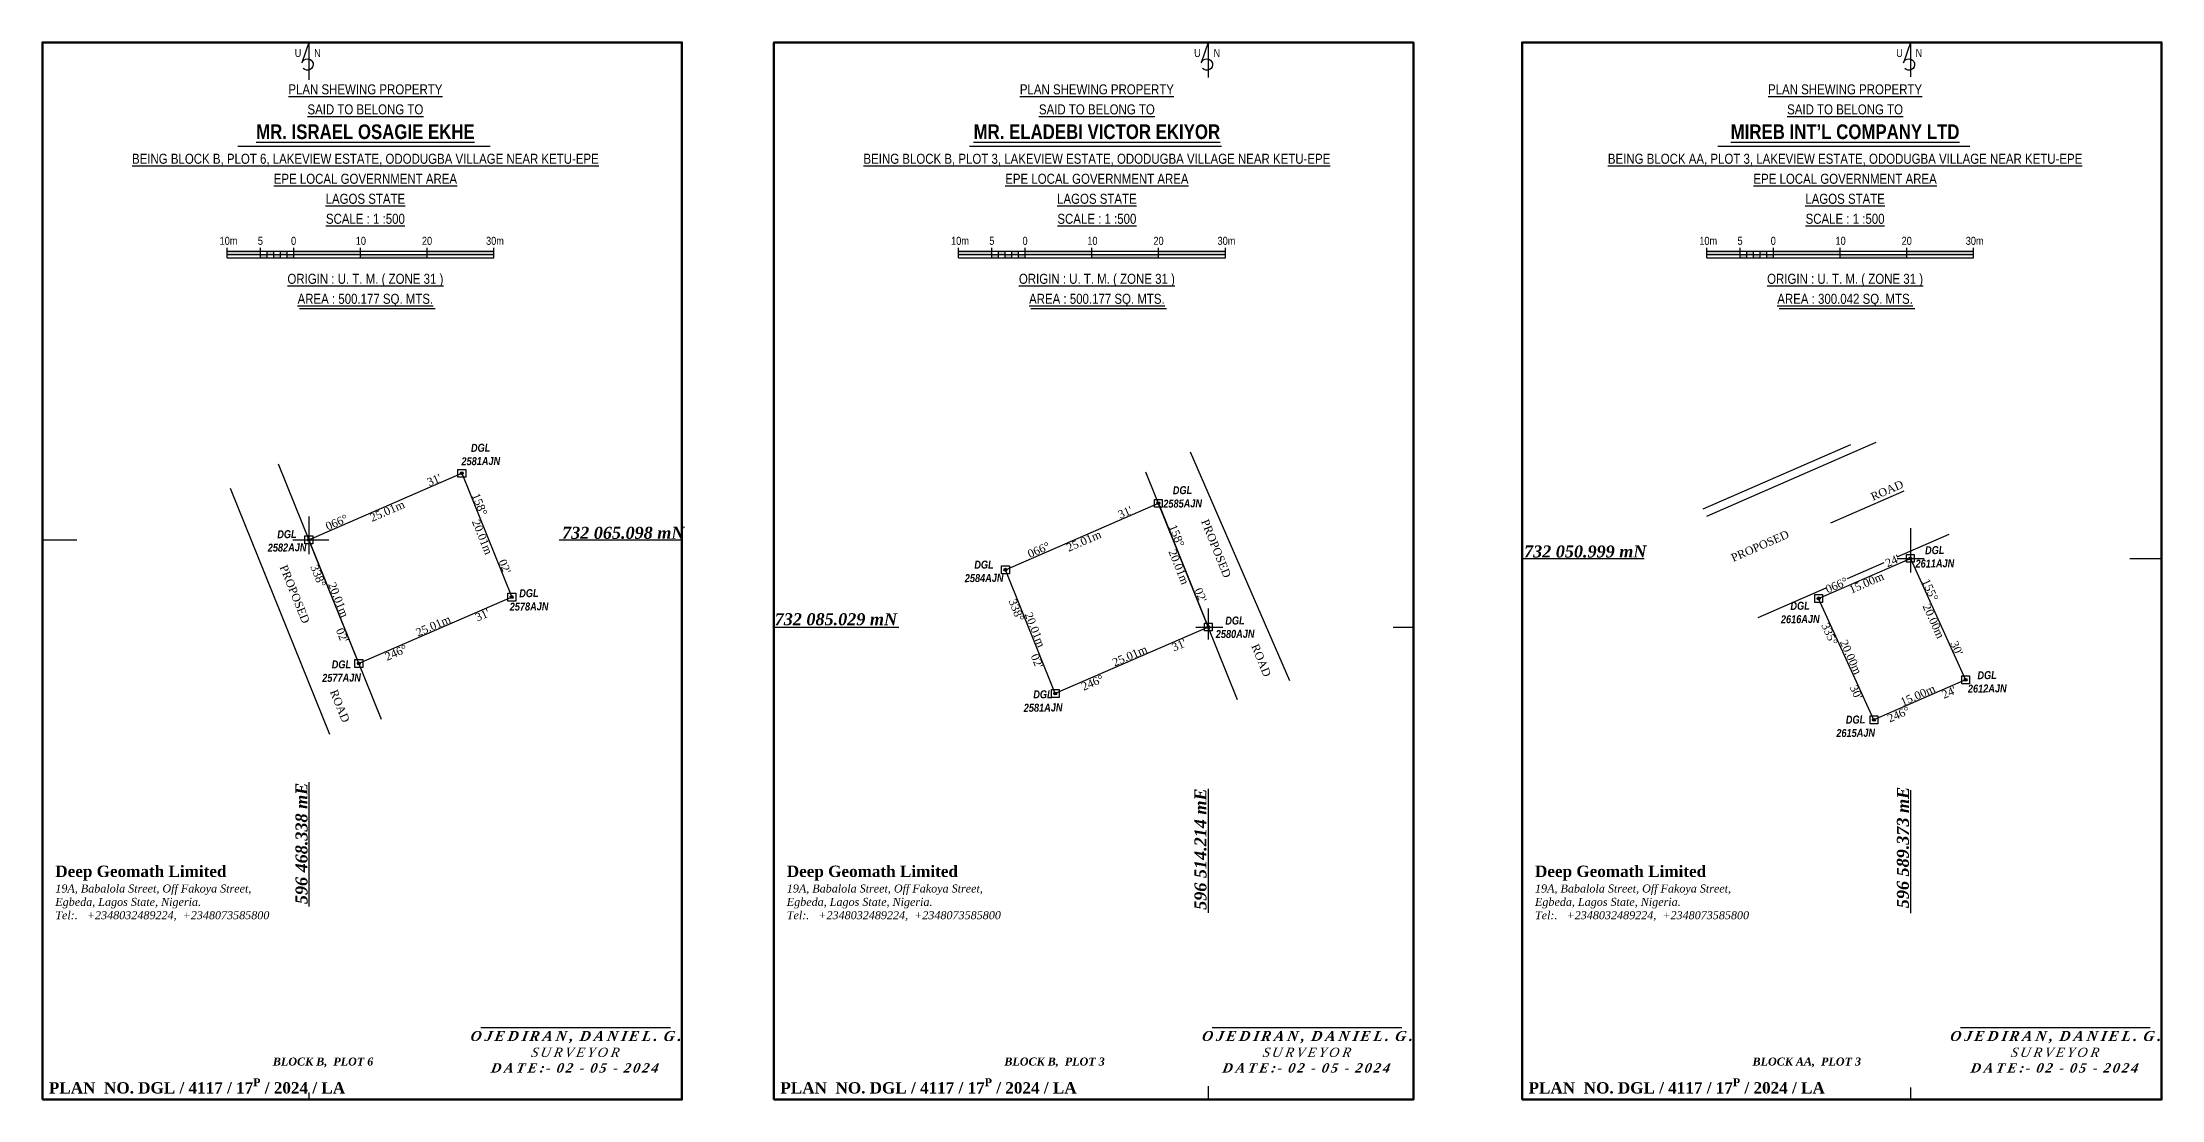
# Model space of a CAD drawing. Header units: metres. Extents: x 527079 to 600981, y 729644 to 782828.
# Drawn here: x 597389.6 to 597707.4, y 730600.1 to 730758.6 of the extents above; entities that cross this region are included whole.
import ezdxf

# ---------------------------------------------------------------- set-up
doc = ezdxf.new("R2010")
doc.units = ezdxf.units.M
doc.header["$MEASUREMENT"] = 0
doc.linetypes.add('ACAD_ISO03W100', pattern=[30, 12, -18])
doc.layers.add('adjusted', color=7, linetype='Continuous')
doc.layers.add('GRID&TITLE', color=7, linetype='Continuous')
doc.styles.add('style2', font='')
doc.styles.get('style2').set_extended_font_data('Arial Black')

msp = doc.modelspace()

# ---------------------------------------------------------------- hatches: boundary and pattern name
h = msp.add_hatch(color=0)
h.paths.add_polyline_path([(597422.29562, 730727.31936), (597417.29562, 730727.31936), (597417.29562, 730726.81936), (597422.29562, 730726.81936)])
h.paths.add_polyline_path([(597437.29562, 730727.31936), (597427.29562, 730727.31936), (597427.29562, 730726.81936), (597437.29562, 730726.81936)])
h.paths.add_polyline_path([(597457.29562, 730727.31936), (597447.29562, 730727.31936), (597447.29562, 730726.81936), (597457.29562, 730726.81936)])
h = msp.add_hatch(color=0)
h.paths.add_polyline_path([(597426.29562, 730726.81936), (597426.29562, 730726.31936), (597427.29562, 730726.31936), (597427.29562, 730726.81936)])
h.paths.add_polyline_path([(597425.29562, 730727.31936), (597425.29562, 730726.81936), (597426.29562, 730726.81936), (597426.29562, 730727.31936)])
h.paths.add_polyline_path([(597425.29562, 730726.31936), (597425.29562, 730726.81936), (597424.29562, 730726.81936), (597424.29562, 730726.31936)])
h.paths.add_polyline_path([(597423.29562, 730727.31936), (597423.29562, 730726.81936), (597424.29562, 730726.81936), (597424.29562, 730727.31936)])
h.paths.add_polyline_path([(597422.29562, 730726.81936), (597422.29562, 730726.31936), (597423.29562, 730726.31936), (597423.29562, 730726.81936)])
for points in [[(597447.29562, 730726.81936), (597437.29562, 730726.81936), (597437.29562, 730726.31936), (597447.29562, 730726.31936)], [(597556.98015, 730726.81936), (597546.98015, 730726.81936), (597546.98015, 730726.31936), (597556.98015, 730726.31936)], [(597669.17179, 730726.81936), (597659.17179, 730726.81936), (597659.17179, 730726.31936), (597669.17179, 730726.31936)], [(597452.71114, 730694.00476, 1), (597452.28113, 730694.00476, 1)], [(597557.15379, 730689.51189, 1), (597556.72378, 730689.51189, 1)], [(597429.7735, 730684.03946, 1), (597429.34349, 730684.03946, 1)], [(597669.90819, 730681.2531, 1), (597669.47818, 730681.2531, 1)], [(597534.21615, 730679.54659, 1), (597533.78614, 730679.54659, 1)], [(597460.19258, 730675.44913, 1), (597459.76257, 730675.44913, 1)], [(597656.16054, 730675.24831, 1), (597655.73053, 730675.24831, 1)], [(597564.63523, 730670.95627, 1), (597564.20522, 730670.95627, 1)], [(597437.25495, 730665.48384, 1), (597436.82493, 730665.48384, 1)], [(597678.20152, 730663.05094, 1), (597677.77151, 730663.05094, 1)], [(597541.69759, 730660.99097, 1), (597541.26758, 730660.99097, 1)], [(597664.45418, 730657.04546, 1), (597664.02417, 730657.04546, 1)]]:
    msp.add_hatch(color=0).paths.add_polyline_path(points)
h = msp.add_hatch(color=0)
h.paths.add_polyline_path([(597531.98015, 730727.31936), (597526.98015, 730727.31936), (597526.98015, 730726.81936), (597531.98015, 730726.81936)])
h.paths.add_polyline_path([(597546.98015, 730727.31936), (597536.98015, 730727.31936), (597536.98015, 730726.81936), (597546.98015, 730726.81936)])
h.paths.add_polyline_path([(597566.98015, 730727.31936), (597556.98015, 730727.31936), (597556.98015, 730726.81936), (597566.98015, 730726.81936)])
h = msp.add_hatch(color=0)
h.paths.add_polyline_path([(597535.98015, 730726.81936), (597535.98015, 730726.31936), (597536.98015, 730726.31936), (597536.98015, 730726.81936)])
h.paths.add_polyline_path([(597534.98015, 730727.31936), (597534.98015, 730726.81936), (597535.98015, 730726.81936), (597535.98015, 730727.31936)])
h.paths.add_polyline_path([(597534.98015, 730726.31936), (597534.98015, 730726.81936), (597533.98015, 730726.81936), (597533.98015, 730726.31936)])
h.paths.add_polyline_path([(597532.98015, 730727.31936), (597532.98015, 730726.81936), (597533.98015, 730726.81936), (597533.98015, 730727.31936)])
h.paths.add_polyline_path([(597531.98015, 730726.81936), (597531.98015, 730726.31936), (597532.98015, 730726.31936), (597532.98015, 730726.81936)])
h = msp.add_hatch(color=0)
h.paths.add_polyline_path([(597644.17179, 730727.31936), (597639.17179, 730727.31936), (597639.17179, 730726.81936), (597644.17179, 730726.81936)])
h.paths.add_polyline_path([(597659.17179, 730727.31936), (597649.17179, 730727.31936), (597649.17179, 730726.81936), (597659.17179, 730726.81936)])
h.paths.add_polyline_path([(597679.17179, 730727.31936), (597669.17179, 730727.31936), (597669.17179, 730726.81936), (597679.17179, 730726.81936)])
h = msp.add_hatch(color=0)
h.paths.add_polyline_path([(597648.17179, 730726.81936), (597648.17179, 730726.31936), (597649.17179, 730726.31936), (597649.17179, 730726.81936)])
h.paths.add_polyline_path([(597647.17179, 730727.31936), (597647.17179, 730726.81936), (597648.17179, 730726.81936), (597648.17179, 730727.31936)])
h.paths.add_polyline_path([(597647.17179, 730726.31936), (597647.17179, 730726.81936), (597646.17179, 730726.81936), (597646.17179, 730726.31936)])
h.paths.add_polyline_path([(597645.17179, 730727.31936), (597645.17179, 730726.81936), (597646.17179, 730726.81936), (597646.17179, 730727.31936)])
h.paths.add_polyline_path([(597644.17179, 730726.81936), (597644.17179, 730726.31936), (597645.17179, 730726.31936), (597645.17179, 730726.81936)])

# ---------------------------------------------------------------- linework, layer by layer
at = {"color": 0}
for p, q in [((597417.29562, 730726.31936), (597417.29562, 730727.81936)), ((597417.29562, 730726.31936), (597417.29562, 730727.81936)), ((597422.29562, 730726.31936), (597422.29562, 730727.81936)), ((597422.29562, 730726.31936), (597422.29562, 730727.81936)), ((597423.29562, 730726.31936), (597423.29562, 730727.31936)), ((597424.29562, 730726.31936), (597424.29562, 730727.31936)), ((597425.29562, 730726.31936), (597425.29562, 730727.31936)), ((597426.29562, 730726.31936), (597426.29562, 730727.31936)), ((597427.29562, 730726.31936), (597427.29562, 730727.81936)), ((597437.29562, 730726.31936), (597437.29562, 730727.81936)), ((597437.29562, 730726.81936), (597447.29562, 730726.81936)), ((597447.29562, 730726.31936), (597447.29562, 730727.81936)), ((597457.29562, 730726.31936), (597457.29562, 730727.81936)), ((597526.98015, 730726.31936), (597526.98015, 730727.81936)), ((597526.98015, 730726.31936), (597526.98015, 730727.81936)), ((597531.98015, 730726.31936), (597531.98015, 730727.81936)), ((597531.98015, 730726.31936), (597531.98015, 730727.81936)), ((597532.98015, 730726.31936), (597532.98015, 730727.31936)), ((597533.98015, 730726.31936), (597533.98015, 730727.31936)), ((597534.98015, 730726.31936), (597534.98015, 730727.31936)), ((597535.98015, 730726.31936), (597535.98015, 730727.31936)), ((597536.98015, 730726.31936), (597536.98015, 730727.81936)), ((597546.98015, 730726.31936), (597546.98015, 730727.81936)), ((597546.98015, 730726.81936), (597556.98015, 730726.81936)), ((597556.98015, 730726.31936), (597556.98015, 730727.81936)), ((597566.98015, 730726.31936), (597566.98015, 730727.81936)), ((597639.17179, 730726.31936), (597639.17179, 730727.81936)), ((597639.17179, 730726.31936), (597639.17179, 730727.81936)), ((597644.17179, 730726.31936), (597644.17179, 730727.81936)), ((597644.17179, 730726.31936), (597644.17179, 730727.81936)), ((597645.17179, 730726.31936), (597645.17179, 730727.31936)), ((597646.17179, 730726.31936), (597646.17179, 730727.31936)), ((597647.17179, 730726.31936), (597647.17179, 730727.31936)), ((597648.17179, 730726.31936), (597648.17179, 730727.31936)), ((597649.17179, 730726.31936), (597649.17179, 730727.81936)), ((597659.17179, 730726.31936), (597659.17179, 730727.81936)), ((597659.17179, 730726.81936), (597669.17179, 730726.81936)), ((597669.17179, 730726.31936), (597669.17179, 730727.81936)), ((597679.17179, 730726.31936), (597679.17179, 730727.81936)), ((597638.60408, 730688.65547), (597660.76141, 730698.33483)), ((597639.16238, 730687.55839), (597664.57551, 730698.66003)), ((597440.42571, 730657.08639), (597424.98037, 730695.39423)), ((597568.81355, 730660.05984), (597555.05694, 730694.17927)), ((597432.70365, 730654.84498), (597417.8225, 730691.75349)), ((597667.69751, 730681.47255), (597675.53524, 730684.89644)), ((597660.25404, 730678.2209), (597665.75793, 730680.62525)), ((597646.88607, 730672.38115), (597657.05274, 730676.82242)), ((597455.34228, 730610.92555), (597483.76126, 730610.92555)), ((597565.02682, 730610.92555), (597593.44579, 730610.92555)), ((597677.21845, 730610.92555), (597705.63742, 730610.92555))]:
    msp.add_line(p, q, dxfattribs=at)
at = {"color": 0, "linetype": 'ACAD_ISO03W100'}
msp.add_line((597668.72751, 730691.3344), (597642.98647, 730680.04395), dxfattribs=at)
at = {"color": 0}
for points in [[(597429.5585, 730758.60872), (597428.51353, 730755.52286, -3.816456624), (597428.70775, 730754.70249)], [(597564.42022, 730758.60872), (597563.37525, 730755.52286, -3.816456624), (597563.56948, 730754.70249)], [(597669.69319, 730758.60872), (597668.64822, 730755.52286, -3.816456624), (597668.84244, 730754.70249)]]:
    msp.add_lwpolyline(points, format="xyb", dxfattribs=at)
for points in [[(597429.5585, 730758.60872), (597429.5585, 730752.99251)], [(597564.42022, 730758.60872), (597564.42022, 730753.36938)], [(597669.69319, 730758.60872), (597669.69319, 730753.43778)], [(597418.9266, 730743.04752), (597456.72199, 730743.04752)], [(597528.61114, 730743.04752), (597566.40653, 730743.04752)], [(597640.80277, 730743.04752), (597678.59816, 730743.04752)], [(597417.29562, 730727.31936), (597457.29562, 730727.31936)], [(597417.29562, 730726.81936), (597437.29562, 730726.81936)], [(597417.29562, 730726.31936), (597457.29562, 730726.31936)], [(597447.29562, 730726.81936), (597457.29562, 730726.81936)], [(597526.98015, 730727.31936), (597566.98015, 730727.31936)], [(597526.98015, 730726.81936), (597546.98015, 730726.81936)], [(597526.98015, 730726.31936), (597566.98015, 730726.31936)], [(597556.98015, 730726.81936), (597566.98015, 730726.81936)], [(597639.17179, 730727.31936), (597679.17179, 730727.31936)], [(597639.17179, 730726.81936), (597659.17179, 730726.81936)], [(597639.17179, 730726.31936), (597679.17179, 730726.31936)], [(597669.17179, 730726.81936), (597679.17179, 730726.81936)], [(597428.14211, 730718.72587), (597448.47958, 730718.72587)], [(597537.82664, 730718.72587), (597558.16411, 730718.72587)], [(597650.01828, 730718.72587), (597670.35575, 730718.72587)], [(597561.71992, 730697.24015), (597576.61836, 730662.94761)], [(597451.90729, 730694.5936), (597453.08498, 730694.5936), (597453.08498, 730693.41591), (597451.90729, 730693.41591), (597451.90729, 730694.5936)], [(597556.34993, 730690.10074), (597557.52763, 730690.10074), (597557.52763, 730688.92304), (597556.34993, 730688.92304), (597556.34993, 730690.10074)], [(597429.5585, 730687.54114), (597429.5585, 730681.89865)], [(597389.59708, 730684.03946), (597394.75839, 730684.03946)], [(597427.13523, 730684.03946), (597432.56641, 730684.03946)], [(597428.96965, 730684.62831), (597430.14735, 730684.62831), (597430.14735, 730683.45061), (597428.96965, 730683.45061), (597428.96965, 730684.62831)], [(597467.07888, 730684.03946), (597485.49508, 730684.03946)], [(597669.69319, 730685.80123), (597669.69319, 730679.13721)], [(597611.47325, 730681.2531), (597629.78272, 730681.2531)], [(597667.73975, 730681.2531), (597671.7814, 730681.2531)], [(597669.10434, 730681.84195), (597670.28203, 730681.84195), (597670.28203, 730680.66425), (597669.10434, 730680.66425), (597669.10434, 730681.84195)], [(597702.59564, 730681.2531), (597707.37125, 730681.2531)], [(597533.4123, 730680.13544), (597534.58999, 730680.13544), (597534.58999, 730678.95775), (597533.4123, 730678.95775), (597533.4123, 730680.13544)], [(597459.38873, 730676.03798), (597460.56642, 730676.03798), (597460.56642, 730674.86029), (597459.38873, 730674.86029), (597459.38873, 730676.03798)], [(597655.35668, 730675.83716), (597656.53438, 730675.83716), (597656.53438, 730674.65946), (597655.35668, 730674.65946), (597655.35668, 730675.83716)], [(597499.28161, 730670.95627), (597518.01963, 730670.95627)], [(597562.56467, 730670.95627), (597566.57888, 730670.95627)], [(597563.83138, 730671.54511), (597565.00907, 730671.54511), (597565.00907, 730670.36742), (597563.83138, 730670.36742), (597563.83138, 730671.54511)], [(597564.42022, 730673.72079), (597564.42022, 730669.09232)], [(597592.15515, 730670.95627), (597595.17961, 730670.95627)], [(597436.45109, 730666.07269), (597437.62879, 730666.07269), (597437.62879, 730664.89499), (597436.45109, 730664.89499), (597436.45109, 730666.07269)], [(597540.89374, 730661.57982), (597542.07143, 730661.57982), (597542.07143, 730660.40212), (597540.89374, 730660.40212), (597540.89374, 730661.57982)], [(597677.39767, 730663.63978), (597678.57536, 730663.63978), (597678.57536, 730662.46209), (597677.39767, 730662.46209), (597677.39767, 730663.63978)], [(597663.65032, 730657.63431), (597664.82802, 730657.63431), (597664.82802, 730656.45661), (597663.65032, 730656.45661), (597663.65032, 730657.63431)], [(597429.5585, 730647.72057), (597429.5585, 730629.07022)], [(597564.42022, 730646.70306), (597564.42022, 730628.11422)], [(597669.69319, 730646.50259), (597669.69319, 730628.05648)], [(597429.5585, 730601.16119), (597429.5585, 730600.11172)], [(597564.42022, 730602.14656), (597564.42022, 730600.11172)], [(597669.69319, 730601.90757), (597669.69319, 730600.11172)]]:
    msp.add_lwpolyline(points, dxfattribs=at)
for points in [[(597429.5585, 730684.03946), (597452.49613, 730694.00476), (597459.97758, 730675.44913), (597437.03994, 730665.48384)], [(597534.00114, 730679.54659), (597556.93878, 730689.51189), (597564.42022, 730670.95627), (597541.48259, 730660.99097)], [(597655.94553, 730675.24831), (597669.69319, 730681.2531), (597677.98651, 730663.05094), (597664.23917, 730657.04546)]]:
    msp.add_lwpolyline(points, close=True, dxfattribs=at)
for centre in [(597452.49613, 730694.00476), (597556.93878, 730689.51189), (597429.5585, 730684.03946), (597669.69319, 730681.2531), (597534.00114, 730679.54659), (597459.97758, 730675.44913), (597655.94553, 730675.24831), (597564.42022, 730670.95627), (597437.03994, 730665.48384), (597677.98651, 730663.05094), (597541.48259, 730660.99097), (597664.23917, 730657.04546)]:
    msp.add_circle(centre, 0.21501, dxfattribs=at)
at = {"layer": 'adjusted', "color": 0, "lineweight": 100}
for points in [[(597389.59708, 730600.11172), (597389.59708, 730758.60872), (597485.49508, 730758.60872), (597485.49508, 730600.11172)], [(597499.28161, 730600.11172), (597499.28161, 730758.60872), (597595.17961, 730758.60872), (597595.17961, 730600.11172)], [(597611.47325, 730600.11172), (597611.47325, 730758.60872), (597707.37125, 730758.60872), (597707.37125, 730600.11172)]]:
    msp.add_lwpolyline(points, close=True, dxfattribs=at)

# ---------------------------------------------------------------- texts
at = {"color": 0}
for s, insert, char_height, width, attachment_point in [('{\\fArial Narrow|b0|i0|c0|p34;U     N}', (597429.38336, 730757.62587), 1.2, 26.925119, 2), ('{\\fArial Narrow|b0|i0|c0|p34;U     N}', (597564.24508, 730757.62587), 1.2, 26.925119, 2), ('{\\fArial Narrow|b0|i0|c0|p34;U     N}', (597669.51805, 730757.62587), 1.2, 26.925119, 2), ('{\\fArial Narrow|b0|i0|c0|p34;10m}', (597417.50784, 730729.46029), 1.2, 26.925119, 2), ('{\\fArial Narrow|b0|i0|c0|p34;5}', (597422.28403, 730729.46029), 1.2, 26.925119, 2), ('{\\fArial Narrow|b0|i0|c0|p34;0}', (597427.26645, 730729.46029), 1.2, 26.925119, 2), ('{\\fArial Narrow|b0|i0|c0|p34;10}', (597437.35916, 730729.46029), 1.2, 26.925119, 2), ('{\\fArial Narrow|b0|i0|c0|p34;20}', (597447.27622, 730729.46029), 1.2, 26.925119, 2), ('{\\fArial Narrow|b0|i0|c0|p34;30m}', (597457.46218, 730729.46029), 1.2, 26.925119, 2), ('{\\fArial Narrow|b0|i0|c0|p34;10m}', (597527.19237, 730729.46029), 1.2, 26.925119, 2), ('{\\fArial Narrow|b0|i0|c0|p34;5}', (597531.96856, 730729.46029), 1.2, 26.925119, 2), ('{\\fArial Narrow|b0|i0|c0|p34;0}', (597536.95098, 730729.46029), 1.2, 26.925119, 2), ('{\\fArial Narrow|b0|i0|c0|p34;10}', (597547.04369, 730729.46029), 1.2, 26.925119, 2), ('{\\fArial Narrow|b0|i0|c0|p34;20}', (597556.96075, 730729.46029), 1.2, 26.925119, 2), ('{\\fArial Narrow|b0|i0|c0|p34;30m}', (597567.14671, 730729.46029), 1.2, 26.925119, 2), ('{\\fArial Narrow|b0|i0|c0|p34;10m}', (597639.38401, 730729.46029), 1.2, 26.925119, 2), ('{\\fArial Narrow|b0|i0|c0|p34;5}', (597644.1602, 730729.46029), 1.2, 26.925119, 2), ('{\\fArial Narrow|b0|i0|c0|p34;0}', (597649.14261, 730729.46029), 1.2, 26.925119, 2), ('{\\fArial Narrow|b0|i0|c0|p34;10}', (597659.23532, 730729.46029), 1.2, 26.925119, 2), ('{\\fArial Narrow|b0|i0|c0|p34;20}', (597669.15238, 730729.46029), 1.2, 26.925119, 2), ('{\\fArial Narrow|b0|i0|c0|p34;30m}', (597679.33835, 730729.46029), 1.2, 26.925119, 2), ('{\\fTimes New Roman|b1|i1|c0|p18;732 065.098 mN}', (597467.52331, 730685.98432), 1.8, 45.9628771, 1), ('{\\fTimes New Roman|b1|i1|c0|p18;732 050.999 mN}', (597611.76808, 730683.18668), 1.8, 45.9628771, 1), ('{\\fTimes New Roman|b1|i1|c0|p18; 732 085.029 mN}', (597498.72692, 730673.03148), 1.8, 45.9628771, 1), ('\\pi0.2701;{\\fTimes New Roman|b1|i1|c0|p18;\\H0.8824x;\\Q10.5;\\T1.3;OJEDIRAN, DANIEL. G.\\H1.1x;\\P\\fTimes New Roman|b0|i1|c0|p18;\\H0.8485x;SURVEYOR\\fTimes New Roman|b1|i1|c0|p18;\\P\\pi0;DATE:- 02 - 05 - 2024}', (597469.49007, 730610.39985), 1.7, 31.4335511, 2), ('\\pi0.2701;{\\fTimes New Roman|b1|i1|c0|p18;\\H0.8824x;\\Q10.5;\\T1.3;OJEDIRAN, DANIEL. G.\\H1.1x;\\P\\fTimes New Roman|b0|i1|c0|p18;\\H0.8485x;SURVEYOR\\fTimes New Roman|b1|i1|c0|p18;\\P\\pi0;DATE:- 02 - 05 - 2024}', (597579.1746, 730610.39985), 1.7, 31.4335511, 2), ('\\pi0.2701;{\\fTimes New Roman|b1|i1|c0|p18;\\H0.8824x;\\Q10.5;\\T1.3;OJEDIRAN, DANIEL. G.\\H1.1x;\\P\\fTimes New Roman|b0|i1|c0|p18;\\H0.8485x;SURVEYOR\\fTimes New Roman|b1|i1|c0|p18;\\P\\pi0;DATE:- 02 - 05 - 2024}', (597691.36624, 730610.39985), 1.7, 31.4335511, 2), ('{\\fTimes New Roman|b1|i1|c0|p18;BLOCK B,  PLOT 6}', (597424.1574, 730606.41945), 1.2, 45.9628771, 1), ('{\\fTimes New Roman|b1|i1|c0|p18;BLOCK B,  PLOT 3}', (597533.84193, 730606.41945), 1.2, 45.9628771, 1), ('{\\fTimes New Roman|b1|i1|c0|p18;BLOCK AA,  PLOT 3}', (597646.03357, 730606.41945), 1.2, 45.9628771, 1), ('\\A1;{\\fTimes New Roman|b1|i0|c0|p18;\\H1.03x;PLAN  NO.\\H0.9706x; \\H1.03x;DGL / 4117 / 17\\H0.7x;\\SP^ ;\\H1.429x; / 2024 / LA}', (597390.56795, 730603.30014), 1.65, 98.1290386, 1), ('\\A1;{\\fTimes New Roman|b1|i0|c0|p18;\\H1.03x;PLAN  NO.\\H0.9706x; \\H1.03x;DGL / 4117 / 17\\H0.7x;\\SP^ ;\\H1.429x; / 2024 / LA}', (597500.25248, 730603.30014), 1.65, 98.1290386, 1), ('\\A1;{\\fTimes New Roman|b1|i0|c0|p18;\\H1.03x;PLAN  NO.\\H0.9706x; \\H1.03x;DGL / 4117 / 17\\H0.7x;\\SP^ ;\\H1.429x; / 2024 / LA}', (597612.44411, 730603.30014), 1.65, 98.1290386, 1)]:
    msp.add_mtext(s, dxfattribs=dict(at, insert=insert, char_height=char_height, width=width, attachment_point=attachment_point))
at = {"color": 0, "char_height": 1.5, "width": 113.0007569, "attachment_point": 2, "line_spacing_factor": 1.2}
for s, insert in [('{\\fArial Narrow|b0|i0|c0|p34;\\LPLAN SHEWING PROPERTY\\PSAID TO BELONG TO\\P\\fArial Narrow|b1|i0|c0|p34;\\H1.467x;MR. ISRAEL OSAGIE EKHE \\P\\fArial Narrow|b0|i0|c0|p34;\\H0.6817x;BEING BLOCK B, PLOT 6, LAKEVIEW ESTATE, ODODUGBA VILLAGE NEAR KETU-EPE\\PEPE \\H0.9995x;LOCAL GOVERNMENT AREA\\PLAGOS STATE\\PSCALE : 1 :500\\P\\P\\PORIGIN : U. T. M. ( ZONE 31 )\\PAREA : 500.177 SQ. MTS.}', (597438.03115, 730752.31725)), ('{\\fArial Narrow|b0|i0|c0|p34;\\LPLAN SHEWING PROPERTY\\PSAID TO BELONG TO\\P\\fArial Narrow|b1|i0|c0|p34;\\H1.467x;MR. ELADEBI VICTOR EKIYOR \\P\\fArial Narrow|b0|i0|c0|p34;\\H0.6817x;BEING BLOCK B, PLOT 3, LAKEVIEW ESTATE, ODODUGBA VILLAGE NEAR KETU-EPE\\PEPE \\H0.9995x;LOCAL GOVERNMENT AREA\\PLAGOS STATE\\PSCALE : 1 :500\\P\\P\\PORIGIN : U. T. M. ( ZONE 31 )\\PAREA : 500.177 SQ. MTS.}', (597547.71568, 730752.31725)), ('{\\fArial Narrow|b0|i0|c0|p34;\\LPLAN SHEWING PROPERTY\\PSAID TO BELONG TO\\P\\fArial Narrow|b1|i0|c0|p34;\\H1.467x;MIREB INT’L COMPANY LTD \\P\\fArial Narrow|b0|i0|c0|p34;\\H0.6817x;BEING BLOCK AA, PLOT 3, LAKEVIEW ESTATE, ODODUGBA VILLAGE NEAR KETU-EPE\\PEPE \\H0.9995x;LOCAL GOVERNMENT AREA\\PLAGOS STATE\\PSCALE : 1 :500\\P\\P\\PORIGIN : U. T. M. ( ZONE 31 )\\PAREA : 300.042 SQ. MTS.}', (597659.90731, 730752.31725))]:
    msp.add_mtext(s, dxfattribs=dict(at, insert=insert))
at = {"color": 0}
for s, insert, char_height, width, attachment_point, rotation in [('\\pxt115;{\\fArial Narrow|b1|i1|c0|p34;DGL\\P2581AJN}', (597455.30631, 730698.43816), 1.2, 278.2584131, 2, 0.6991952), ('\\pxt115;{\\fArial Narrow|b1|i1|c0|p34;DGL\\P2585AJN}', (597560.54436, 730692.07946), 1.2, 278.2584131, 2, 0.6991952), ('\\pxt115;{\\fArial Narrow|b1|i1|c0|p34;DGL\\P2582AJN}', (597426.26066, 730685.48628), 1.2, 278.2584131, 2, 0.6991952), ('\\pxt115;{\\fArial Narrow|b1|i1|c0|p34;DGL\\P2584AJN}', (597530.78078, 730680.91743), 1.2, 278.2584131, 2, 0.6991952), ('\\pxt115;{\\fArial Narrow|b1|i1|c0|p34;DGL\\P2611AJN}', (597673.3424, 730683.09144), 1.2, 278.2584131, 2, 0.6991952), ('\\pxt115;{\\fArial Narrow|b1|i1|c0|p34;DGL\\P2578AJN}', (597462.54154, 730676.64245), 1.2, 278.2584131, 2, 0.6991952), ('\\pxt115;{\\fArial Narrow|b1|i1|c0|p34;DGL\\P2616AJN}', (597653.15457, 730674.74733), 1.2, 278.2584131, 2, 0.6991952), ('\\pxt115;{\\fArial Narrow|b1|i1|c0|p34;DGL\\P2580AJN}', (597568.41455, 730672.53259), 1.2, 278.2584131, 2, 0.6991952), ('\\pxt115;{\\fArial Narrow|b1|i1|c0|p34;DGL\\P2577AJN}', (597434.42625, 730665.96193), 1.2, 278.2584131, 2, 0.6991952), ('\\pxt115;{\\fArial Narrow|b1|i1|c0|p34;DGL\\P2581AJN}', (597539.62217, 730661.4769), 1.2, 278.2584131, 2, 0.6991952), ('\\pxt115;{\\fArial Narrow|b1|i1|c0|p34;DGL\\P2612AJN}', (597681.19549, 730664.34986), 1.2, 278.2584131, 2, 0.6991952), ('\\pxt115;{\\fArial Narrow|b1|i1|c0|p34;DGL\\P2615AJN}', (597661.46369, 730657.68954), 1.2, 278.2584131, 2, 0.6991952), ('{\\fTimes New Roman|b1|i1|c0|p18;596 468.338 mE}', (597427.54973, 730629.41648), 1.8, 46.6762144, 1, 90), ('{\\fTimes New Roman|b1|i1|c0|p18;596 514.214 mE}', (597562.34204, 730628.56203), 1.8, 46.6762144, 1, 90), ('{\\fTimes New Roman|b1|i1|c0|p18;596 589.373 mE}', (597667.67065, 730628.80682), 1.8, 46.6762144, 1, 90)]:
    msp.add_mtext(s, dxfattribs=dict(at, insert=insert, char_height=char_height, width=width, attachment_point=attachment_point, rotation=rotation))
at = {"color": 0, "linetype": 'Continuous', "lineweight": -3, "char_height": 1.2}
for s, insert, attachment_point, rotation in [("{\\fTimes New Roman|b0|i0|c0|p18;066°                             31'}", (597440.97751, 730689.13676), 8, 23.482616), ("{\\fTimes New Roman|b0|i0|c0|p18;158°                02'}", (597456.35279, 730684.77369), 8, 291.9588017), ('{\\fTimes New Roman|b0|i0|c0|p18;PROPOSED                              ROAD}', (597655.97334, 730686.30792), 8, 23.597943), ('{\\fTimes New Roman|b0|i0|c0|p18;25.01m}', (597441.07712, 730688.90746), 2, 23.482616), ('{\\fTimes New Roman|b0|i0|c0|p18;20.01m}', (597456.12092, 730684.6802), 2, 291.9588017), ("{\\fTimes New Roman|b0|i0|c0|p18;066°                         31'}", (597545.42015, 730684.64389), 8, 23.482616), ('{\\fTimes New Roman|b0|i0|c0|p18;PROPOSED                        ROAD}', (597568.0273, 730675.08527), 8, 291.9588017), ('{\\fTimes New Roman|b0|i0|c0|p18;25.01m}', (597545.51977, 730684.41459), 2, 23.482616), ("{\\fTimes New Roman|b0|i0|c0|p18;158°               02'}", (597560.79543, 730680.28082), 8, 291.9588017), ('{\\fTimes New Roman|b0|i0|c0|p18;20.01m}', (597560.56357, 730680.18733), 2, 291.9588017), ("{\\fTimes New Roman|b0|i0|c0|p18;066°              24'}", (597662.76933, 730678.36526), 8, 23.5950636), ('{\\fTimes New Roman|b0|i0|c0|p18;PROPOSED                        ROAD}', (597429.86728, 730668.23586), 8, 291.9588017), ("{\\fTimes New Roman|b0|i0|c0|p18;338°               02'}", (597433.18329, 730674.71491), 2, 291.9588017), ('{\\fTimes New Roman|b0|i0|c0|p18;20.01m}', (597433.41515, 730674.80839), 8, 291.9588017), ('{\\fTimes New Roman|b0|i0|c0|p18;15.00m}', (597662.86939, 730678.13616), 2, 23.5950636), ("{\\fTimes New Roman|b0|i0|c0|p18;155°               30'}", (597673.9536, 730672.20385), 8, 294.4951059), ("{\\fTimes New Roman|b0|i0|c0|p18;338°            02'}", (597537.62593, 730670.22204), 2, 291.9588017), ('{\\fTimes New Roman|b0|i0|c0|p18;20.00m}', (597673.7261, 730672.10019), 2, 294.4951059), ("{\\fTimes New Roman|b0|i0|c0|p18;246°                         31'}", (597448.55857, 730670.35184), 2, 23.482616), ('{\\fTimes New Roman|b0|i0|c0|p18;25.01m}', (597448.45895, 730670.58114), 8, 23.482616), ('{\\fTimes New Roman|b0|i0|c0|p18;20.01m}', (597537.8578, 730670.31552), 8, 291.9588017), ("{\\fTimes New Roman|b0|i0|c0|p18;335°               30'}", (597659.9786, 730666.09506), 2, 294.4951059), ("{\\fTimes New Roman|b0|i0|c0|p18;246°                         31'}", (597553.00121, 730665.85897), 2, 23.482616), ('{\\fTimes New Roman|b0|i0|c0|p18;25.01m}', (597552.9016, 730666.08827), 8, 23.482616), ('{\\fTimes New Roman|b0|i0|c0|p18;20.00m}', (597660.2061, 730666.19871), 8, 294.4951059), ("{\\fTimes New Roman|b0|i0|c0|p18;246°            24'}", (597671.16288, 730659.93365), 2, 23.597943), ('{\\fTimes New Roman|b0|i0|c0|p18;15.00m}', (597671.0628, 730660.16274), 8, 23.597943)]:
    msp.add_mtext(s, dxfattribs=dict(at, insert=insert, attachment_point=attachment_point, rotation=rotation))
at = {"layer": 'GRID&TITLE', "color": 0, "char_height": 1.5, "width": 117.584978, "attachment_point": 1, "style": 'style2'}
for insert in [(597391.53477, 730635.19266), (597501.21931, 730635.19266), (597613.41094, 730635.19266)]:
    msp.add_mtext('{\\fTimes New Roman|b1|i0|c0|p18;\\H1.133x;Deep Geomath Limited\\P\\fTimes New Roman|b0|i1|c0|p18;\\H0.7061x;19A, Babalola Street, Off Fakoya Street, \\PEgbeda, Lagos State, Nigeria.\\PTel:.   +2348032489224,  +2348073585800}', dxfattribs=dict(at, insert=insert))

doc.saveas('drawing.dxf')
